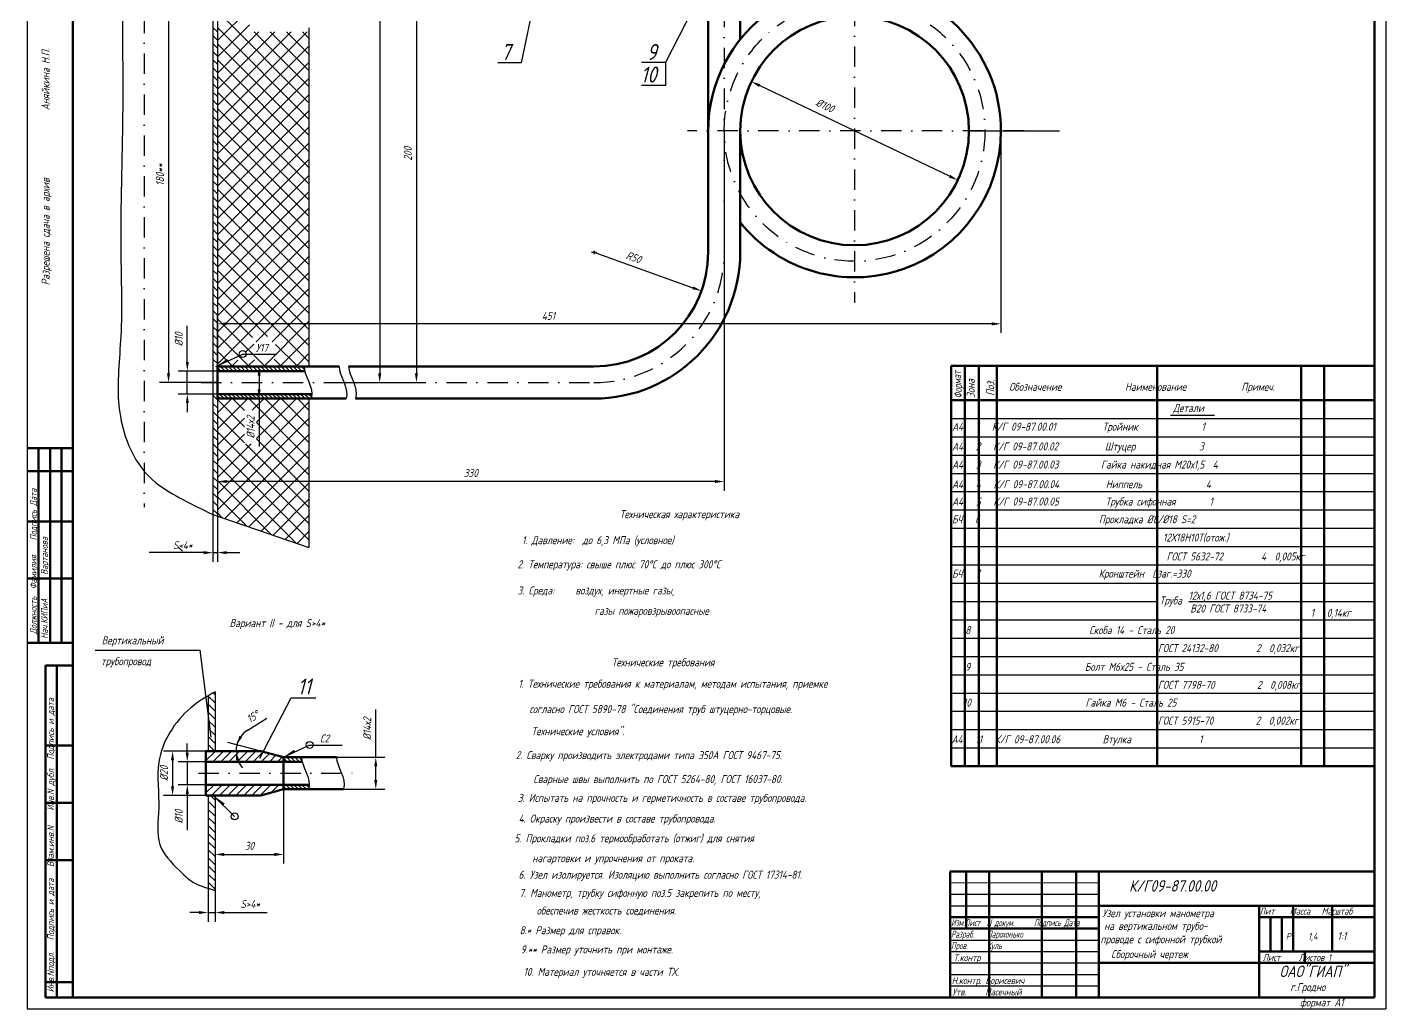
# Model space of a CAD drawing. Header units: inches. Extents: x 0 to 2138, y 0 to 841.
# Drawn here: x 0 to 594, y 0 to 429 of the extents above; entities that cross this region are included whole.
import ezdxf
from ezdxf.enums import TextEntityAlignment as Align

# ---------------------------------------------------------------- set-up
doc = ezdxf.new("R2010")
doc.units = ezdxf.units.IN
doc.header["$LTSCALE"] = 0.7
doc.header["$MEASUREMENT"] = 0
doc.linetypes.add('DASHDOT', pattern=[25.4, 12.7, -6.35, 0, -6.35])
doc.styles.add('ROMANC', font='romanc', dxfattribs={"width": 0.8, "oblique": 15, "height": 3.5})
doc.styles.get("Standard").update_dxf_attribs({"font": 'romand.shx', "width": 0.8, "oblique": 15, "height": 3.5})
doc.dimstyles.get("Standard").update_dxf_attribs({"dimtxt": 3.5, "dimasz": 4, "dimexe": 4, "dimexo": 0, "dimgap": 2, "dimtad": 1, "dimdec": 0, "dimdsep": 46, "dimtxsty": 'Standard', "dimcen": 0.09, "dimadec": 0, "dimazin": 0, "dimtfac": 1, "dimtdec": 0, "dimtmove": 0, "dimatfit": 3, "dimfxl": 0, "dimtolj": 1, "dimtzin": 0, "dimlwd": 25, "dimlwe": 25, "dimarcsym": 0})

# ---------------------------------------------------------------- blocks, each defined once
blk = doc.blocks.new('*D262')
at = {"color": 0, "lineweight": 25}
for p, q in [((70.02, 282.69), (70.02, 298.51)), ((81.21, 278.69), (66.02, 278.69)), ((70.02, 268.69), (70.02, 278.69)), ((81.21, 268.69), (66.02, 268.69)), ((70.02, 264.69), (70.02, 260.69))]:
    blk.add_line(p, q, dxfattribs=at)
for points in [[(69.36, 282.69), (70.69, 282.69), (70.02, 278.69)], [(69.36, 264.69), (70.69, 264.69), (70.02, 268.69)]]:
    blk.add_solid(points, dxfattribs=at)
at = {"layer": 'DEFPOINTS', "color": 0, "lineweight": 25}
for p in [(70.02, 278.69), (81.21, 278.69), (81.21, 268.69)]:
    blk.add_point(p, dxfattribs=at)
at = {"color": 0, "lineweight": 25, "insert": (66.27, 292.6), "char_height": 3.5, "attachment_point": 5, "rotation": 90}
blk.add_mtext('\\A1;%%C10', dxfattribs=at)
blk = doc.blocks.new('*D263')
at = {"color": 0, "lineweight": 25}
for p, q in [((297.74, 473.69), (166.18, 473.69)), ((170.18, 469.69), (170.18, 277.69)), ((138.54, 273.69), (174.18, 273.69))]:
    blk.add_line(p, q, dxfattribs=at)
for points in [[(169.51, 469.69), (170.84, 469.69), (170.18, 473.69)], [(169.51, 277.69), (170.84, 277.69), (170.18, 273.69)]]:
    blk.add_solid(points, dxfattribs=at)
at = {"layer": 'DEFPOINTS', "color": 0, "lineweight": 25}
for p in [(297.74, 473.69), (138.54, 273.69), (170.18, 273.69)]:
    blk.add_point(p, dxfattribs=at)
at = {"color": 0, "lineweight": 25, "insert": (166.43, 373.69), "char_height": 3.5, "attachment_point": 5, "rotation": 90}
blk.add_mtext('\\A1;200', dxfattribs=at)
blk = doc.blocks.new('*D264')
at = {"color": 0, "lineweight": 25}
for p, q in [((304.74, 383.69), (304.74, 226.44)), ((83.21, 266.69), (83.21, 226.44)), ((300.74, 230.44), (87.21, 230.44))]:
    blk.add_line(p, q, dxfattribs=at)
for points in [[(87.21, 231.1), (87.21, 229.77), (83.21, 230.44)], [(300.74, 231.1), (300.74, 229.77), (304.74, 230.44)]]:
    blk.add_solid(points, dxfattribs=at)
at = {"layer": 'DEFPOINTS', "color": 0, "lineweight": 25}
for p in [(304.74, 383.69), (83.21, 266.69), (83.21, 230.44)]:
    blk.add_point(p, dxfattribs=at)
at = {"color": 0, "lineweight": 25, "insert": (193.97, 234.19), "char_height": 3.5, "attachment_point": 5}
blk.add_mtext('\\A1;330', dxfattribs=at)
blk = doc.blocks.new('*D266')
at = {"color": 0, "lineweight": 25}
for p, q in [((83.21, 280.69), (105.41, 280.69)), ((101.41, 276.69), (101.41, 270.69)), ((83.21, 266.69), (105.41, 266.69)), ((101.41, 266.69), (101.41, 245.8))]:
    blk.add_line(p, q, dxfattribs=at)
for points in [[(100.74, 276.69), (102.08, 276.69), (101.41, 280.69)], [(100.74, 270.69), (102.08, 270.69), (101.41, 266.69)]]:
    blk.add_solid(points, dxfattribs=at)
at = {"layer": 'DEFPOINTS', "color": 0, "lineweight": 25}
for p in [(83.21, 280.69), (83.21, 266.69), (101.41, 266.69)]:
    blk.add_point(p, dxfattribs=at)
at = {"color": 0, "lineweight": 25, "insert": (97.66, 254.24), "char_height": 3.5, "attachment_point": 5, "rotation": 90}
blk.add_mtext('\\A1;%%C14х2', dxfattribs=at)
blk = doc.blocks.new('*D398')
at = {"color": 0, "lineweight": 25}
for p, q in [((69.99, 111.93), (69.99, 115.93)), ((78.14, 107.93), (65.99, 107.93)), ((69.99, 107.93), (69.99, 97.93)), ((78.14, 97.93), (65.99, 97.93)), ((69.99, 93.93), (69.99, 78.11))]:
    blk.add_line(p, q, dxfattribs=at)
for points in [[(69.33, 111.93), (70.66, 111.93), (69.99, 107.93)], [(69.33, 93.93), (70.66, 93.93), (69.99, 97.93)]]:
    blk.add_solid(points, dxfattribs=at)
at = {"layer": 'DEFPOINTS', "color": 0, "lineweight": 25}
for p in [(78.14, 107.93), (69.99, 97.93), (78.14, 97.93)]:
    blk.add_point(p, dxfattribs=at)
at = {"color": 0, "lineweight": 25, "insert": (66.24, 84.02), "char_height": 3.5, "attachment_point": 5, "rotation": 90}
blk.add_mtext('\\A1;%%C10', dxfattribs=at)
blk = doc.blocks.new('*D399')
at = {"color": 0, "lineweight": 25}
for p, q in [((78.14, 112.61), (59.56, 112.61)), ((63.56, 108.61), (63.56, 97.25)), ((78.14, 93.25), (59.56, 93.25))]:
    blk.add_line(p, q, dxfattribs=at)
for points in [[(62.89, 108.61), (64.23, 108.61), (63.56, 112.61)], [(62.89, 97.25), (64.23, 97.25), (63.56, 93.25)]]:
    blk.add_solid(points, dxfattribs=at)
at = {"layer": 'DEFPOINTS', "color": 0, "lineweight": 25}
for p in [(78.14, 112.61), (63.56, 93.25), (78.14, 93.25)]:
    blk.add_point(p, dxfattribs=at)
at = {"color": 0, "lineweight": 25, "insert": (59.81, 102.93), "char_height": 3.5, "attachment_point": 5, "rotation": 90}
blk.add_mtext('\\A1;%%C20', dxfattribs=at)
blk = doc.blocks.new('*D400')
at = {"color": 0, "lineweight": 25}
for p, q in [((96.43, 121.83), (104.83, 127.01)), ((102.11, 112.61), (87.79, 116.44))]:
    blk.add_line(p, q, dxfattribs=at)
for start, end in [(121.66195, 165), (122.44358, 143.72179), (165, 180), (201.27821, 222.55642)]:
    blk.add_arc((102.11, 112.61), 10.83, start, end, dxfattribs=at)
for points in [[(93.98, 118.73), (92.78, 119.3), (91.65, 115.41)], [(91.36, 108.55), (92.68, 108.8), (91.28, 112.61)]]:
    blk.add_solid(points, dxfattribs=at)
at = {"layer": 'DEFPOINTS', "color": 0, "lineweight": 25}
for p in [(91.32, 113.55), (78.14, 112.61), (102.11, 112.61), (102.11, 112.61), (112.11, 109.93)]:
    blk.add_point(p, dxfattribs=at)
at = {"color": 0, "lineweight": 25, "insert": (98.66, 127.61), "char_height": 3.5, "attachment_point": 5, "rotation": 31.66195}
blk.add_mtext('\\A1;15°', dxfattribs=at)
blk = doc.blocks.new('*D401')
at = {"color": 0, "lineweight": 25}
for p, q in [((152.41, 109.93), (152.41, 130.83)), ((135.3, 109.93), (156.41, 109.93)), ((152.41, 99.93), (152.41, 105.93)), ((138.36, 95.93), (156.41, 95.93))]:
    blk.add_line(p, q, dxfattribs=at)
for points in [[(151.74, 105.93), (153.08, 105.93), (152.41, 109.93)], [(151.74, 99.93), (153.08, 99.93), (152.41, 95.93)]]:
    blk.add_solid(points, dxfattribs=at)
at = {"layer": 'DEFPOINTS', "color": 0, "lineweight": 25}
for p in [(135.3, 109.93), (152.41, 109.93), (138.36, 95.93)]:
    blk.add_point(p, dxfattribs=at)
at = {"color": 0, "lineweight": 25, "insert": (148.66, 122.38), "char_height": 3.5, "attachment_point": 5, "rotation": 90}
blk.add_mtext('\\A1;%%C14х2', dxfattribs=at)
blk = doc.blocks.new('*D402')
at = {"color": 0, "lineweight": 25}
for p, q in [((112.11, 95.93), (112.11, 63.47)), ((82.14, 92.48), (82.14, 63.47)), ((86.14, 67.47), (108.11, 67.47))]:
    blk.add_line(p, q, dxfattribs=at)
for points in [[(86.14, 68.14), (86.14, 66.8), (82.14, 67.47)], [(108.11, 68.14), (108.11, 66.8), (112.11, 67.47)]]:
    blk.add_solid(points, dxfattribs=at)
at = {"layer": 'DEFPOINTS', "color": 0, "lineweight": 25}
for p in [(112.11, 95.93), (82.14, 92.48), (112.11, 67.47)]:
    blk.add_point(p, dxfattribs=at)
at = {"color": 0, "lineweight": 25, "insert": (97.13, 71.22), "char_height": 3.5, "attachment_point": 5}
blk.add_mtext('\\A1;30', dxfattribs=at)
blk = doc.blocks.new('*D403')
at = {"color": 0, "lineweight": 25}
for p, q in [((79.14, 52.67), (79.14, 38.08)), ((82.14, 51.75), (82.14, 38.08)), ((75.14, 42.08), (71.14, 42.08)), ((79.14, 42.08), (82.14, 42.08)), ((86.14, 42.08), (104.86, 42.08))]:
    blk.add_line(p, q, dxfattribs=at)
for points in [[(75.14, 42.75), (75.14, 41.42), (79.14, 42.08)], [(86.14, 42.75), (86.14, 41.42), (82.14, 42.08)]]:
    blk.add_solid(points, dxfattribs=at)
at = {"layer": 'DEFPOINTS', "color": 0, "lineweight": 25}
for p in [(79.14, 52.67), (82.14, 51.75), (82.14, 42.08)]:
    blk.add_point(p, dxfattribs=at)
at = {"color": 0, "lineweight": 25, "insert": (97.5, 45.83), "char_height": 3.5, "attachment_point": 5}
blk.add_mtext('\\A1;S>4*', dxfattribs=at)
blk = doc.blocks.new('*D406')
at = {"color": 0, "lineweight": 25}
for p, q in [((85.89, 455.33), (57.8, 455.33)), ((61.8, 451.33), (61.8, 277.69)), ((83.21, 273.69), (57.8, 273.69))]:
    blk.add_line(p, q, dxfattribs=at)
for points in [[(61.13, 451.33), (62.47, 451.33), (61.8, 455.33)], [(61.13, 277.69), (62.47, 277.69), (61.8, 273.69)]]:
    blk.add_solid(points, dxfattribs=at)
at = {"layer": 'DEFPOINTS', "color": 0, "lineweight": 25}
for p in [(85.89, 455.33), (61.8, 273.69), (83.21, 273.69)]:
    blk.add_point(p, dxfattribs=at)
at = {"color": 0, "lineweight": 25, "insert": (58.05, 364.51), "char_height": 3.5, "attachment_point": 5, "rotation": 90}
blk.add_mtext('\\A1;180**', dxfattribs=at)

msp = doc.modelspace()

# ---------------------------------------------------------------- hatches: boundary and pattern name
at = {"lineweight": 25}
h = msp.add_hatch(dxfattribs=at)
h.set_pattern_fill('ANSI31', color=256, scale=20, angle=90, style=0)
h.set_pattern_definition([(135, (-2905.3962, -2302.3053), (-1.767767, -1.767767), [])])
edge = h.paths.add_edge_path()
edge.add_spline(control_points=[(79.14, 52.67), (80.14, 52.36), (81.15, 52.06), (82.14, 51.75)], knot_values=[108.433333, 108.433333, 108.433333, 108.433333, 111.526243, 111.526243, 111.526243, 111.526243], degree=3, periodic=0)
edge.add_line((82.14, 51.75), (82.14, 93.25))
edge.add_line((82.14, 93.25), (79.14, 93.25))
edge.add_line((79.14, 93.25), (79.14, 52.67))
edge = h.paths.add_edge_path()
edge.add_spline(control_points=[(82.14, 138.58), (81.14, 138.02), (80.14, 137.44), (79.14, 136.85)], knot_values=[2.852577, 2.852577, 2.852577, 2.852577, 6.319113, 6.319113, 6.319113, 6.319113], degree=3, periodic=0)
edge.add_line((79.14, 136.85), (79.14, 112.61))
edge.add_line((79.14, 112.61), (82.14, 112.61))
edge.add_line((82.14, 112.61), (82.14, 138.58))
h = msp.add_hatch(dxfattribs=at)
h.set_pattern_fill('ANSI31', color=256, scale=20, style=0)
h.set_pattern_definition([(45, (-2905.3962, -2302.3053), (-1.767767, 1.767767), [])])
h.paths.add_polyline_path([(102.11, 112.61), (82.41, 112.61), (81.88, 112.36), (82.14, 112.51), (82.14, 112.61), (78.14, 112.61), (78.14, 107.93), (112.11, 107.93), (112.11, 109.93)])
h.paths.add_polyline_path([(112.11, 97.93), (78.14, 97.93), (78.14, 93.25), (102.11, 93.25), (112.11, 95.93)])

# ---------------------------------------------------------------- linework, layer by layer
for p, q in [((0, 841), (0, 0)), ((594, 841), (594, 0)), ((82.55, 280.7), (94.22, 286.09)), ((94.22, 286.09), (108.99, 286.09)), ((111.78, 109.85), (123.29, 115.16)), ((123.29, 115.16), (137.69, 115.16)), ((81.5, 93.12), (90.64, 84.1)), ((0, 0), (594, 0))]:
    msp.add_line(p, q)
at = {"lineweight": 50}
for p, q in [((20, 836), (20, 5)), ((589, 836), (589, 5)), ((297.74, 445.33), (297.74, 383.69)), ((311.74, 445.33), (311.74, 423.64)), ((297.74, 383.69), (297.74, 330.69)), ((311.74, 383.69), (311.74, 330.69)), ((83.21, 280.69), (136.39, 280.69)), ((140.54, 280.69), (247.74, 280.69)), ((404, 281.02), (404, 106.02)), ((404, 281.02), (589, 281.02)), ((410, 281.02), (410, 106.02)), ((416, 281.02), (416, 106.02)), ((424, 281.02), (424, 106.02)), ((494, 281.02), (494, 106.02)), ((557, 281.02), (557, 106.02)), ((567, 281.02), (567, 106.02)), ((83.21, 278.69), (121.33, 278.69)), ((83.21, 268.69), (124.42, 268.69)), ((83.21, 266.69), (139.45, 266.69)), ((143.53, 266.69), (247.74, 266.69)), ((404, 266.02), (589, 266.02)), ((0, 245.02), (20, 245.02)), ((5, 245.02), (5, 160.02)), ((10, 245.02), (10, 160.02)), ((15, 245.02), (15, 160.02)), ((0, 235.02), (20, 235.02)), ((0, 213.02), (20, 213.02)), ((0, 188.02), (20, 188.02)), ((0, 160.02), (20, 160.02)), ((8, 150.02), (8, 5)), ((8, 150.02), (20, 150.02)), ((13, 150.02), (13, 5)), ((8, 115.02), (20, 115.02)), ((78.14, 112.61), (78.14, 93.25)), ((102.11, 112.61), (78.14, 112.61)), ((78.14, 107.93), (120.24, 107.93)), ((112.11, 109.93), (102.11, 112.61)), ((112.11, 109.93), (135.3, 109.93)), ((404, 106.02), (589, 106.02)), ((78.14, 97.93), (123.33, 97.93)), ((112.11, 95.93), (102.11, 93.25)), ((112.11, 95.93), (138.36, 95.93)), ((8, 90.02), (20, 90.02)), ((102.11, 93.25), (78.14, 93.25)), ((8, 65.02), (20, 65.02)), ((403.56, 60.07), (589, 60.07)), ((403.59, 60.07), (403.59, 5)), ((410.56, 60.07), (410.56, 35.07)), ((420.56, 60.07), (420.56, 5.07)), ((443.56, 60.07), (443.56, 5.07)), ((458.56, 60.07), (458.56, 5.07)), ((468.56, 60.07), (468.56, 5.07)), ((468.56, 45.07), (589, 45.07)), ((538.56, 45.07), (538.56, 5.07)), ((553.56, 45.07), (553.56, 25.07)), ((570.56, 45.07), (570.56, 25.07)), ((403.56, 40.07), (468.56, 40.07)), ((538.56, 40.07), (589, 40.07)), ((543.56, 40.07), (543.56, 25.07)), ((548.56, 40.07), (548.56, 25.07)), ((403.56, 35.07), (468.56, 35.07)), ((538.56, 25.07), (588.56, 25.07)), ((558.56, 25.07), (558.56, 20.07)), ((468.56, 20.07), (589, 20.07)), ((8, 11.65), (20, 11.65)), ((8, 5), (589, 5))]:
    msp.add_line(p, q, dxfattribs=at)
at = {"linetype": 'DASHDOT'}
for p, q in [((304.74, 777.62), (304.74, 330.69)), ((51.21, 596.27), (51.21, 219.23)), ((361.74, 456.26), (361.74, 308.54)), ((76.03, 273.69), (247.74, 273.69)), ((74.94, 102.93), (143.64, 102.93))]:
    msp.add_line(p, q, dxfattribs=at)
at = {"linetype": 'Continuous'}
for p, q in [((81.21, 619.03), (81.21, 216.05)), ((83.21, 620.18), (83.21, 280.69)), ((123.21, 428.74), (123.21, 280.69)), ((83.21, 266.69), (83.21, 215.36))]:
    msp.add_line(p, q, dxfattribs=at)
at = {"lineweight": 25}
for p, q in [((154.13, 608.34), (154.13, 277.69)), ((224.74, 455.04), (215.91, 413.38)), ((300.36, 455.32), (279.05, 413.56)), ((97.29, 437.2), (83.21, 423.12)), ((123.21, 395.94), (83.21, 435.94)), ((83.21, 426.93), (81.21, 428.93)), ((97.14, 429.98), (83.21, 416.05)), ((123.21, 388.87), (83.21, 428.87)), ((83.21, 423.4), (81.21, 425.4)), ((83.21, 419.86), (81.21, 421.86)), ((122.47, 427.03), (83.21, 387.76)), ((115.4, 427.03), (83.21, 394.83)), ((108.33, 427.03), (83.21, 401.9)), ((101.26, 427.03), (83.21, 408.98)), ((123.21, 381.8), (83.21, 421.8)), ((123.21, 403.02), (99.2, 427.03)), ((123.21, 410.09), (106.27, 427.03)), ((123.21, 417.16), (113.34, 427.03)), ((123.21, 424.23), (120.41, 427.03)), ((83.21, 416.33), (81.21, 418.33)), ((123.21, 420.69), (83.21, 380.69)), ((83.21, 412.79), (81.21, 414.79)), ((83.21, 409.26), (81.21, 411.26)), ((123.21, 374.73), (83.21, 414.73)), ((123.21, 413.62), (83.21, 373.62)), ((215.91, 413.38), (205.74, 413.38)), ((279.05, 413.56), (268.53, 413.56)), ((279.05, 413.56), (279.05, 403.56)), ((83.21, 405.72), (81.21, 407.72)), ((83.21, 402.19), (81.21, 404.19)), ((123.21, 367.66), (83.21, 407.66)), ((123.21, 406.55), (83.21, 366.55)), ((83.21, 398.65), (81.21, 400.65)), ((123.21, 360.59), (83.21, 400.59)), ((123.21, 399.48), (83.21, 359.48)), ((279.05, 403.56), (268.53, 403.56)), ((83.21, 395.11), (81.21, 397.11)), ((83.21, 391.58), (81.21, 393.58)), ((123.21, 353.52), (83.21, 393.52)), ((123.21, 392.41), (83.21, 352.41)), ((83.21, 388.04), (81.21, 390.04)), ((83.21, 384.51), (81.21, 386.51)), ((123.21, 346.45), (83.21, 386.45)), ((83.21, 380.97), (81.21, 382.97)), ((123.21, 385.34), (83.21, 345.34)), ((411.74, 383.69), (451.39, 383.69)), ((425.74, 383.69), (425.74, 295.37)), ((83.21, 377.44), (81.21, 379.44)), ((83.21, 373.9), (81.21, 375.9)), ((123.21, 339.38), (83.21, 379.38)), ((123.21, 378.26), (83.21, 338.26)), ((83.21, 370.37), (81.21, 372.37)), ((83.21, 366.83), (81.21, 368.83)), ((123.21, 332.31), (83.21, 372.31)), ((123.21, 371.19), (83.21, 331.19)), ((83.21, 363.29), (81.21, 365.29)), ((123.21, 325.23), (83.21, 365.23)), ((123.21, 364.12), (83.21, 324.12)), ((83.21, 359.76), (81.21, 361.76)), ((83.21, 356.22), (81.21, 358.22)), ((123.21, 318.16), (83.21, 358.16)), ((123.21, 357.05), (83.21, 317.05)), ((83.21, 352.69), (81.21, 354.69)), ((83.21, 349.15), (81.21, 351.15)), ((123.21, 311.09), (83.21, 351.09)), ((83.21, 345.62), (81.21, 347.62)), ((123.21, 349.98), (83.21, 309.98)), ((83.21, 342.08), (81.21, 344.08)), ((83.21, 338.55), (81.21, 340.55)), ((123.21, 304.02), (83.21, 344.02)), ((123.21, 342.91), (83.21, 302.91)), ((83.21, 335.01), (81.21, 337.01)), ((83.21, 331.48), (81.21, 333.48)), ((123.21, 296.95), (83.21, 336.95)), ((123.21, 335.84), (83.21, 295.84)), ((83.21, 327.94), (81.21, 329.94)), ((123.21, 289.88), (83.21, 329.88)), ((123.21, 328.77), (83.21, 288.77)), ((246.75, 330.69), (248.88, 330.69)), ((247.74, 331.33), (247.74, 329.82)), ((247.74, 330.69), (291.02, 315.11)), ((83.21, 324.4), (81.21, 326.4)), ((83.21, 320.87), (81.21, 322.87)), ((123.21, 282.81), (83.21, 322.81)), ((123.21, 321.7), (83.21, 281.7)), ((83.21, 317.33), (81.21, 319.33)), ((83.21, 313.8), (81.21, 315.8)), ((105.06, 293.89), (83.21, 315.74)), ((83.21, 310.26), (81.21, 312.26)), ((123.21, 314.63), (100.06, 291.47)), ((83.21, 306.73), (81.21, 308.73)), ((83.21, 303.19), (81.21, 305.19)), ((98.51, 293.37), (83.21, 308.67)), ((83.21, 280.69), (83.21, 303.37)), ((123.21, 307.55), (107.13, 291.47)), ((83.21, 299.66), (81.21, 301.66)), ((83.21, 296.12), (81.21, 298.12)), ((104.12, 280.69), (83.21, 301.59)), ((421.74, 299.37), (87.21, 299.37)), ((123.21, 300.48), (103.41, 280.69)), ((83.21, 292.58), (81.21, 294.58)), ((97.04, 280.69), (83.21, 294.52)), ((123.21, 293.41), (110.49, 280.69)), ((83.21, 289.05), (81.21, 291.05)), ((83.21, 285.51), (81.21, 287.51)), ((89.97, 280.69), (83.21, 287.45)), ((99.1, 290.52), (95.52, 286.94)), ((105.95, 285.92), (105.65, 286.22)), ((118.26, 280.69), (108.59, 290.35)), ((123.21, 286.34), (117.56, 280.69)), ((83.21, 281.98), (81.21, 283.98)), ((84.73, 278.69), (83.21, 280.21)), ((86.5, 278.69), (84.5, 280.69)), ((88.27, 278.69), (86.27, 280.69)), ((90.03, 278.69), (88.03, 280.69)), ((92.06, 283.47), (89.27, 280.69)), ((91.8, 278.69), (89.8, 280.69)), ((93.57, 278.69), (91.57, 280.69)), ((95.34, 278.69), (93.34, 280.69)), ((97.11, 278.69), (95.11, 280.69)), ((99.32, 283.66), (96.34, 280.69)), ((98.87, 278.69), (96.87, 280.69)), ((100.64, 278.69), (98.64, 280.69)), ((102.41, 278.69), (100.41, 280.69)), ((104.18, 278.69), (102.18, 280.69)), ((105.94, 278.69), (103.94, 280.69)), ((107.71, 278.69), (105.71, 280.69)), ((109.48, 278.69), (107.48, 280.69)), ((111.19, 280.69), (107.99, 283.88)), ((111.25, 278.69), (109.25, 280.69)), ((113.02, 278.69), (111.02, 280.69)), ((114.78, 278.69), (112.78, 280.69)), ((116.55, 278.69), (114.55, 280.69)), ((118.32, 278.69), (116.32, 280.69)), ((120.09, 278.69), (118.09, 280.69)), ((121.19, 279.35), (119.85, 280.69)), ((404, 281.02), (589, 281.02)), ((83.21, 278.69), (81.21, 278.69)), ((138.54, 273.69), (158.13, 273.69)), ((83.21, 268.69), (81.21, 268.69)), ((83.21, 266.13), (81.21, 268.13)), ((84.36, 266.69), (83.21, 267.84)), ((86.12, 266.69), (84.12, 268.69)), ((87.89, 266.69), (85.89, 268.69)), ((89.66, 266.69), (87.66, 268.69)), ((91.43, 266.69), (89.43, 268.69)), ((93.2, 266.69), (91.2, 268.69)), ((94.96, 266.69), (92.96, 268.69)), ((96.73, 266.69), (94.73, 268.69)), ((98.5, 266.69), (96.5, 268.69)), ((100.27, 266.69), (98.27, 268.69)), ((102.03, 266.69), (100.03, 268.69)), ((103.8, 266.69), (101.8, 268.69)), ((105.57, 266.69), (103.57, 268.69)), ((107.34, 266.69), (105.34, 268.69)), ((109.11, 266.69), (107.11, 268.69)), ((110.87, 266.69), (108.87, 268.69)), ((112.64, 266.69), (110.64, 268.69)), ((114.41, 266.69), (112.41, 268.69)), ((116.18, 266.69), (114.18, 268.69)), ((117.94, 266.69), (115.94, 268.69)), ((119.71, 266.69), (117.71, 268.69)), ((121.48, 266.69), (119.48, 268.69)), ((123.25, 266.69), (121.25, 268.69)), ((124.31, 267.39), (123.02, 268.69)), ((83.21, 262.6), (81.21, 264.6)), ((96.49, 266.69), (83.21, 253.41)), ((89.41, 266.69), (83.21, 260.48)), ((95.04, 254.41), (83.21, 266.24)), ((123.21, 265.13), (83.21, 225.13)), ((95.04, 261.48), (89.83, 266.69)), ((123.21, 240.38), (96.9, 266.69)), ((103.56, 266.69), (98.43, 261.56)), ((117.7, 266.69), (100.29, 249.28)), ((110.63, 266.69), (100.29, 256.35)), ((123.21, 247.45), (103.97, 266.69)), ((123.21, 254.52), (111.04, 266.69)), ((123.21, 261.59), (118.12, 266.69)), ((123.21, 266.69), (123.21, 201.59)), ((83.21, 259.06), (81.21, 261.06)), ((83.21, 255.53), (81.21, 257.53)), ((95.04, 247.34), (83.21, 259.17)), ((95.04, 258.17), (83.21, 246.34)), ((123.21, 258.06), (83.21, 218.06)), ((123.21, 233.31), (100.29, 256.23)), ((404, 258.02), (589, 258.02)), ((499.88, 259.38), (519.09, 259.38)), ((83.21, 251.99), (81.21, 253.99)), ((83.21, 248.46), (81.21, 250.46)), ((123.21, 212.1), (83.21, 252.1)), ((95.04, 251.1), (83.21, 239.27)), ((123.21, 250.99), (86.46, 214.24)), ((404, 250.02), (589, 250.02)), ((83.21, 244.92), (81.21, 246.92)), ((97.93, 246.92), (83.21, 232.2)), ((123.21, 205.03), (83.21, 245.03)), ((123.21, 243.91), (91.72, 212.43)), ((123.21, 219.17), (95.46, 246.92)), ((123.21, 226.24), (100.29, 249.16)), ((83.21, 241.39), (81.21, 243.39)), ((83.21, 237.85), (81.21, 239.85)), ((117.67, 203.49), (83.21, 237.95)), ((404, 242.02), (589, 242.02)), ((83.21, 233.96), (81.21, 235.96)), ((83.21, 230.42), (81.21, 232.42)), ((123.21, 236.84), (96.98, 210.62)), ((404, 234.02), (589, 234.02)), ((83.21, 226.89), (81.21, 228.89)), ((106.89, 207.21), (83.21, 230.88)), ((123.21, 229.77), (102.24, 208.81)), ((404, 226.02), (589, 226.02)), ((83.21, 223.35), (81.21, 225.35)), ((83.21, 219.82), (81.21, 221.82)), ((96.1, 210.92), (83.21, 223.81)), ((123.21, 222.7), (107.5, 207)), ((83.21, 216.28), (81.21, 218.28)), ((81.21, 216.05), (123.21, 201.59)), ((81.21, 216.05), (81.21, 195.36)), ((85.31, 214.64), (83.21, 216.74)), ((83.21, 215.36), (83.21, 195.36)), ((123.21, 215.63), (112.76, 205.18)), ((404, 218.02), (589, 218.02)), ((123.21, 208.56), (118.02, 203.37)), ((404, 210.02), (589, 210.02)), ((404, 202.02), (589, 202.02)), ((77.21, 199.36), (53.4, 199.36)), ((66.01, 201.79), (67.94, 200.02)), ((81.21, 199.36), (83.21, 199.36)), ((87.21, 199.36), (92.92, 199.36)), ((404, 194.02), (589, 194.02)), ((404, 186.02), (589, 186.02)), ((404, 178.02), (493.43, 178.02)), ((507.86, 178.02), (589, 178.02)), ((404, 170.02), (589, 170.02)), ((404, 162.02), (589, 162.02)), ((29.76, 156.79), (75.57, 156.79)), ((75.47, 156.76), (80.36, 118.7)), ((404, 154.02), (589, 154.02)), ((404, 146.02), (589, 146.02)), ((79.14, 136.85), (79.14, 112.61)), ((82.14, 138.58), (82.14, 112.61)), ((404, 138.02), (589, 138.02)), ((101.73, 109.54), (115.38, 135.9)), ((115.38, 135.9), (126.24, 135.9)), ((404, 130.02), (589, 130.02)), ((404, 122.02), (589, 122.02)), ((404, 114.02), (589, 114.02)), ((82.11, 107.93), (80.11, 107.93)), ((113.69, 107.93), (112.11, 109.51)), ((115.46, 107.93), (113.46, 109.93)), ((117.22, 107.93), (115.22, 109.93)), ((118.99, 107.93), (116.99, 109.93)), ((120.1, 108.59), (118.76, 109.93)), ((82.11, 97.93), (78.14, 97.93)), ((113.31, 95.93), (112.11, 97.13)), ((115.08, 95.93), (113.08, 97.93)), ((116.85, 95.93), (114.85, 97.93)), ((118.62, 95.93), (116.62, 97.93)), ((120.39, 95.93), (118.39, 97.93)), ((122.15, 95.93), (120.15, 97.93)), ((123.22, 96.63), (121.92, 97.93)), ((79.14, 93.25), (79.14, 52.67)), ((82.14, 93.25), (82.14, 51.75)), ((403.56, 50.07), (468.56, 50.07)), ((403.56, 45.07), (468.56, 45.07)), ((403.56, 30.07), (468.56, 30.07)), ((403.56, 25.07), (468.56, 25.07)), ((403.56, 20.07), (468.56, 20.07)), ((403.56, 15.07), (468.56, 15.07)), ((403.56, 10.07), (468.56, 10.07))]:
    msp.add_line(p, q, dxfattribs=at)
at = {"color": 0, "linetype": 'ByBlock'}
msp.add_line((403.26, 363.88), (320.22, 403.5), dxfattribs=at)
at = {"color": 0, "linetype": 'DASHDOT'}
msp.add_line((435.83, 383.69), (288.67, 383.69), dxfattribs=at)
at = {"linetype": 'Continuous', "lineweight": 50}
for p, q in [((83.21, 280.69), (83.21, 266.69)), ((112.11, 109.93), (112.11, 95.93))]:
    msp.add_line(p, q, dxfattribs=at)
at = {"lineweight": 15}
msp.add_line((403.56, 55.07), (468.56, 55.07), dxfattribs=at)
for points in [[(82.55, 280.7, 0, 1, 0), (87.69, 283.61, 1, 1, 0)], [(111.78, 109.85, 0, 1, 0), (116.91, 112.76, 1, 1, 0)], [(81.5, 93.12, 0, 1, 0), (86.03, 89.34, 1, 1, 0)]]:
    msp.add_lwpolyline(points, format="xyseb")
at = {"linetype": 'DASHDOT'}
msp.add_circle((361.74, 383.69), 57, dxfattribs=at)
for centre in [(94.25, 286.15), (123.47, 115.3), (90.71, 84.09)]:
    msp.add_circle(centre, 1.5)
at = {"lineweight": 50}
for centre, radius, start, end in [((361.74, 383.69), 64, 0, 180), ((361.74, 383.69), 50, 0, 180), ((361.74, 383.69), 64, 218.62483, 0), ((361.74, 383.69), 50, 180, 0), ((247.74, 330.69), 64, 270, 0), ((247.74, 330.69), 50, 270, 0)]:
    msp.add_arc(centre, radius, start, end, dxfattribs=at)
at = {"linetype": 'DASHDOT', "lineweight": 25}
msp.add_arc((247.74, 330.69), 57, 270, 0, dxfattribs=at)
at = {"lineweight": 25}
for points, knots in [([(69.57, 612.38), (68.1, 608.18), (60.16, 586.1), (40.28, 540.22), (42.05, 477.38), (41.64, 425.92), (41.95, 380.13), (40.22, 338.73), (42.01, 296.06), (37.57, 262.19), (47.49, 234.37), (67.74, 222.58), (75.17, 218.93), (81.21, 216.05)], [56.724729, 56.724729, 56.724729, 56.724729, 70.057864, 126.91747, 204.921539, 254.684611, 281.974035, 342.176642, 379.097629, 409.608145, 444.817237, 459.291905, 475.919757, 475.919757, 475.919757, 475.919757]), ([(82.14, 138.58), (78.46, 136.51), (66.94, 129.58), (54.89, 110.34), (58.67, 89.29), (55.44, 71.59), (64.99, 61.91), (72.75, 54.32), (78.8, 52.8), (82.14, 51.75)], [2.852577, 2.852577, 2.852577, 2.852577, 15.556371, 43.202602, 63.291319, 79.182298, 93.200221, 101.158339, 111.526243, 111.526243, 111.526243, 111.526243])]:
    msp.add_open_spline(points, degree=3, knots=knots, dxfattribs=at)
for points in [[(121.1, 280.69), (120.93, 276.5), (125.55, 271.93), (124.16, 266.69)], [(136.39, 280.69), (136.22, 276.5), (140.84, 271.93), (139.45, 266.69)], [(140.54, 280.69), (140.56, 276.5), (145.11, 271.93), (143.53, 266.69)], [(120, 109.93), (119.83, 105.75), (124.45, 101.17), (123.07, 95.93)], [(135.3, 109.93), (135.13, 105.75), (139.74, 101.17), (138.36, 95.93)]]:
    msp.add_open_spline(points, degree=3, dxfattribs=at)
at = {"color": 0, "linetype": 'ByBlock'}
for points in [[(319.94, 402.9), (320.51, 404.1), (316.61, 405.22)], [(402.97, 363.28), (403.54, 364.48), (406.87, 362.16)]]:
    msp.add_solid(points, dxfattribs=at)
at = {"lineweight": 25}
for points in [[(291.25, 315.73), (290.8, 314.48), (294.78, 313.75)], [(87.21, 300.04), (87.21, 298.7), (83.21, 299.37)], [(421.74, 300.04), (421.74, 298.7), (425.74, 299.37)], [(153.46, 277.69), (154.8, 277.69), (154.13, 273.69)], [(77.21, 200.03), (77.21, 198.69), (81.21, 199.36)], [(87.21, 200.03), (87.21, 198.69), (83.21, 199.36)]]:
    msp.add_solid(points, dxfattribs=at)
at = {"layer": 'DEFPOINTS', "color": 0, "linetype": 'ByBlock'}
for p in [(316.61, 405.22), (293.99, 383.69), (315.49, 383.69), (406.87, 362.16)]:
    msp.add_point(p, dxfattribs=at)

# ---------------------------------------------------------------- texts
at = {"color": 0, "linetype": 'ByBlock', "style": 'ROMANC', "oblique": 15, "width": 0.8}
msp.add_text('%%C100', height=3.5, rotation=334.49171, dxfattribs=at).set_placement((348.77, 394.78), align=Align.MIDDLE_CENTER)
at = {"lineweight": 25, "oblique": 15, "width": 0.8}
for s, p in [('Зона', (414.25, 267.01)), ('Поз.', (422.81, 267.9))]:
    msp.add_text(s, height=3.5, rotation=90, dxfattribs=at).set_placement(p)
msp.add_text('1:1', height=3.5, dxfattribs=at).set_placement((572.81, 30.04))
at = {"lineweight": 25, "attachment_point": 1}
for s, insert, char_height, width, rotation in [('Разрешена сдача в архив                Аняйкина Н.П.', (6.31, 316.2), 3.5, 273.9552, 90), ('{\\W0.6;Формат}', (405.36, 266.6), 3.5, 24.1201, 93.2058), ('Должность  Фамилия    Подпись Дата', (1.2, 163.67), 3, 85.2134, 90), ('Вартанова', (6.02, 189.66), 3, 62.2383, 90), ('Нач.КИПиА', (6.02, 161.69), 3, 66.6475, 90), ('{\\W0.7; Инв.Nподл.   Подпись и дата   Взам.инв.N    Инв.N дубл.  Подпись и дата}', (8.76, 5.54), 3, 144.2887, 90)]:
    msp.add_mtext(s, dxfattribs=dict(at, insert=insert, char_height=char_height, width=width, rotation=rotation))
at = {"lineweight": 35, "attachment_point": 1}
for s, insert, char_height, width in [('7', (207.19, 421.66), 7, 25.8231), ('9', (270.9, 421.66), 7, 25.8231), ('10', (268.22, 411.8), 7, 25.8231), ('11', (118.2, 144.35), 7, 25.8231), ('К/Г09-87.00.00 ', (481.78, 56.22), 5, 116.2188), ('Узел установки манометра', (470.06, 43.55), 3.5, 67.1383), ('на вертикальном трубо-', (470.82, 37.97), 3.5, 67.3555), ('проводе с сифонной трубкой', (469.2, 32.14), 3.5, 71.0495), (' Сборочный чертеж', (472.04, 25.63), 3.5, 67.3555), ('ОАО"ГИАП"', (547.55, 18.89), 5, 36.171)]:
    msp.add_mtext(s, dxfattribs=dict(at, insert=insert, char_height=char_height, width=width))
at = {"lineweight": 25, "insert": (265.13, 328.41), "char_height": 3.5, "attachment_point": 5, "rotation": 340.20113}
msp.add_mtext('\\A1;R50', dxfattribs=at)
at = {"lineweight": 25, "char_height": 3.5, "attachment_point": 5}
for s, insert in [('\\A1;451', (227.88, 302.83)), (' S<4*', (67.04, 202.63))]:
    msp.add_mtext(s, dxfattribs=dict(at, insert=insert))
at = {"lineweight": 25, "attachment_point": 1}
for s, insert, char_height, width in [('У17', (99.98, 290.6), 3.5, 15.4142), (' Обозначение               Наименование             Примеч.', (427.45, 273.58), 3.5, 160.8509), ('Детали', (500.98, 264.32), 3.5, 34.5782), ('А4   1   К/Г 09-87.00.01           Тройник               1', (404.35, 256.16), 3.5, 191.907), ('А4   2   К/Г 09-87.00.02           Штуцер               3', (404.35, 247.54), 3.5, 191.907), ('А4   3   К/Г 09-87.00.03          Гайка накидная М20х1,5  4', (404.35, 239.61), 3.5, 191.907), ('А4   4   К/Г 09-87.00.04           Ниппель               4', (404.35, 231.01), 3.5, 191.907), ('А4   5   К/Г 09-87.00.05           Трубка сифонная        1', (404.35, 223.45), 3.5, 191.907), ('Техническая характеристика', (259.04, 217.93), 3.5, 128.6102), ('БЧ   6                            Прокладка %%C8/%%C18 S=2       ', (404.35, 215.7), 3.5, 191.907), ('  12Х18Н10Т(отож.)', (492.83, 207.71), 3.5, 101.7791), ('1. Давление:  до 6,3 МПа (условное)', (216.29, 206.56), 3.5, 144.1261), ('    ГОСТ 5632-72         4  0,005кг', (490.72, 199.44), 3.5, 101.7791), ('2. Температура: свыше плюс 70%%DС до плюс 300%%DС', (214.34, 196.01), 3.5, 177.8307), ('БЧ   7                            Кронштейн  Lзаг.=330       ', (404.35, 191.95), 3.5, 191.907), ('3. Среда:     воздух, инертные газы,  ', (214.42, 184.58), 3.5, 121.0246), ('Труба', (495.08, 180.2), 3.5, 36.5786), ('12х1,6 ГОСТ 8734-75', (507.74, 182.34), 3.5, 73.1572), ('газы пожаровзрывоопасные', (248.09, 175.68), 3.5, 88.6409), ('В20 ГОСТ 8733-74', (508.5, 176.7), 3.5, 72.5735), ('1   0,14кг', (561.13, 174.81), 3.5, 33.2304), ('Вариант II - для S>4*', (88.49, 170.35), 3.5, 62.4197), ('        8                            Скоба 14 - Сталь 20', (395.27, 167.25), 3.5, 194.5554), ('Вертикальный  ', (32.57, 162.77), 3.5, 77.5752), ('     ГОСТ 24132-80         2  0,032кг', (485.06, 159.38), 3.5, 105.0633), ('трубопровод', (32.23, 153.65), 3.5, 77.5752), ('Технические требования', (255.56, 153.19), 3.5, 102.7909), ('        9                           Болт М6х25 - Сталь 35', (395.27, 151.21), 3.5, 194.5554), ('1. Технические требования к материалам, методам испытания, приемке ', (214.73, 143.82), 3.5, 177.1895), ('     ГОСТ 7798-70          2  0,008кг', (485.06, 143.34), 3.5, 105.0633), (' согласно ГОСТ 5890-78 "Соединения труб штуцерно-торцовые.', (217.73, 132.75), 3.5, 228.4083), ('        10                           Гайка М6 - Сталь 25', (394.26, 135.57), 3.5, 194.5554), ('     ГОСТ 5915-70          2  0,002кг', (485.06, 127.7), 3.5, 105.0633), ('С2', (128.05, 119.89), 3.5, 18.5414), ('Технические условия".', (220.47, 123.06), 3.5, 203.9525), ('А4   11   К/Г 09-87.00.06          Втулка                1', (404.16, 119.55), 3.5, 191.907), (' 2. Сварку производить электродами типа Э50А ГОСТ 9467-75.', (211.69, 112.61), 3.5, 193.0074), ('Сварные швы выполнить по ГОСТ 5264-80, ГОСТ 16037-80.', (221.29, 102.15), 3.5, 152.7503), ('3. Испытать на прочность и герметичность в составе трубопровода.', (214.51, 93.93), 3.5, 200.573), ('4. Окраску произвести в составе трубопровода.', (214.85, 84.9), 3.5, 159.0384), (' 5. Прокладки поз.6 термообработать (отжиг) для снятия ', (211.2, 76.29), 3.5, 184.8861), ('  нагартовки и упрочнения от проката.', (217.1, 67.57), 3.5, 179.2446), ('6. Узел изолируется. Изоляцию выполнить согласно ГОСТ 17314-81.', (214.81, 60.36), 3.5, 171.9935), ('7. Манометр, трубку сифонную поз.5 закрепить по месту,', (215.15, 52.4), 3.5, 172.3302), ('  обеспечив жесткость соединения.', (219.01, 44.69), 3.5, 150.2053), ('{\\W0.7;Лит    Масса   Масштаб}', (538.75, 44.18), 3, 48.3624), ('8.* Размер для справок.', (215.29, 36.09), 3.5, 182.1899), ('{\\W0.6; Изм.Лист  N докум.      Подпись Дата\\P Разраб.    Парохонько\\P Пров.      Куль}', (402.48, 39.12), 3, 75.9719), ('Р', (550.29, 33.2), 3, 4.7355), ('1,4', (560.02, 33.2), 3, 4.7355), ('9.** Размер уточнить при монтаже.', (215.75, 27.71), 3.5, 182.1899), ('{\\W0.7;Т.контр}', (404.99, 23.86), 3, 65.7648), ('Лист     Листов 1', (540.16, 23.94), 3, 49.4707), ('10. Материал уточняется в части ТХ.', (216.99, 17.9), 3.5, 162.0615), ('{\\W0.7; Н.контр. Борисевич}', (402.54, 13.85), 3, 40.546), ('{\\W0.7;Утв.     Пасечный}', (404.48, 8.86), 3, 39.2217), ('г.Гродно', (552.25, 11.25), 3.5, 35.0627), ('формат А1', (556.46, 4.53), 3.5, 32.7454)]:
    msp.add_mtext(s, dxfattribs=dict(at, insert=insert, char_height=char_height, width=width))

# ---------------------------------------------------------------- dimensions: what is measured, and where the dimension line sits
at = {"lineweight": 25}
dim = msp.add_linear_dim(base=(170.18, 273.69), p1=(297.74, 473.69), p2=(138.54, 273.69), angle=90, dimstyle='Standard', dxfattribs=at)
dim.commit()
dim.dimension.update_dxf_attribs({"geometry": '*D263', "text_midpoint": (166.43, 373.69)})
for base, p1, p2, text, picture, middle in [((61.8, 273.69), (85.89, 455.33), (83.21, 273.69), '180**', '*D406', (58.05, 364.51)), ((70.02, 278.69), (81.21, 268.69), (81.21, 278.69), '%%C10', '*D262', (66.27, 292.6)), ((101.41, 266.69), (83.21, 280.69), (83.21, 266.69), '%%C14х2', '*D266', (97.66, 254.24)), ((152.41, 109.93), (138.36, 95.93), (135.3, 109.93), '%%C14х2', '*D401', (148.66, 122.38)), ((69.99, 97.93), (78.14, 107.93), (78.14, 97.93), '%%C10', '*D398', (66.24, 84.02)), ((63.56, 93.25), (78.14, 112.61), (78.14, 93.25), '%%C20', '*D399', (59.81, 102.93))]:
    dim = msp.add_linear_dim(base=base, p1=p1, p2=p2, angle=90, text=text, dimstyle='Standard', dxfattribs=at)
    dim.commit()
    dim.dimension.update_dxf_attribs({"geometry": picture, "text_midpoint": middle})
for base, p1, p2, text, picture, middle in [((83.21, 230.44), (304.74, 383.69), (83.21, 266.69), '330', '*D264', (193.97, 234.19)), ((82.14, 42.08), (79.14, 52.67), (82.14, 51.75), 'S>4*', '*D403', (97.5, 45.83))]:
    dim = msp.add_linear_dim(base=base, p1=p1, p2=p2, text=text, dimstyle='Standard', dxfattribs=at)
    dim.commit()
    dim.dimension.update_dxf_attribs({"geometry": picture, "text_midpoint": middle})
dim = msp.add_angular_dim_2l(base=(91.32, 113.55), line1=((102.11, 112.61), (78.14, 112.61)), line2=((112.11, 109.93), (102.11, 112.61)), dimstyle='Standard', dxfattribs=at)
dim.commit()
dim.dimension.update_dxf_attribs({"geometry": '*D400', "text_midpoint": (98.66, 127.61)})
dim = msp.add_linear_dim(base=(112.11, 67.47), p1=(82.14, 92.48), p2=(112.11, 95.93), dimstyle='Standard', dxfattribs=at)
dim.commit()
dim.dimension.update_dxf_attribs({"geometry": '*D402', "text_midpoint": (97.13, 71.22)})

doc.saveas('drawing.dxf')
